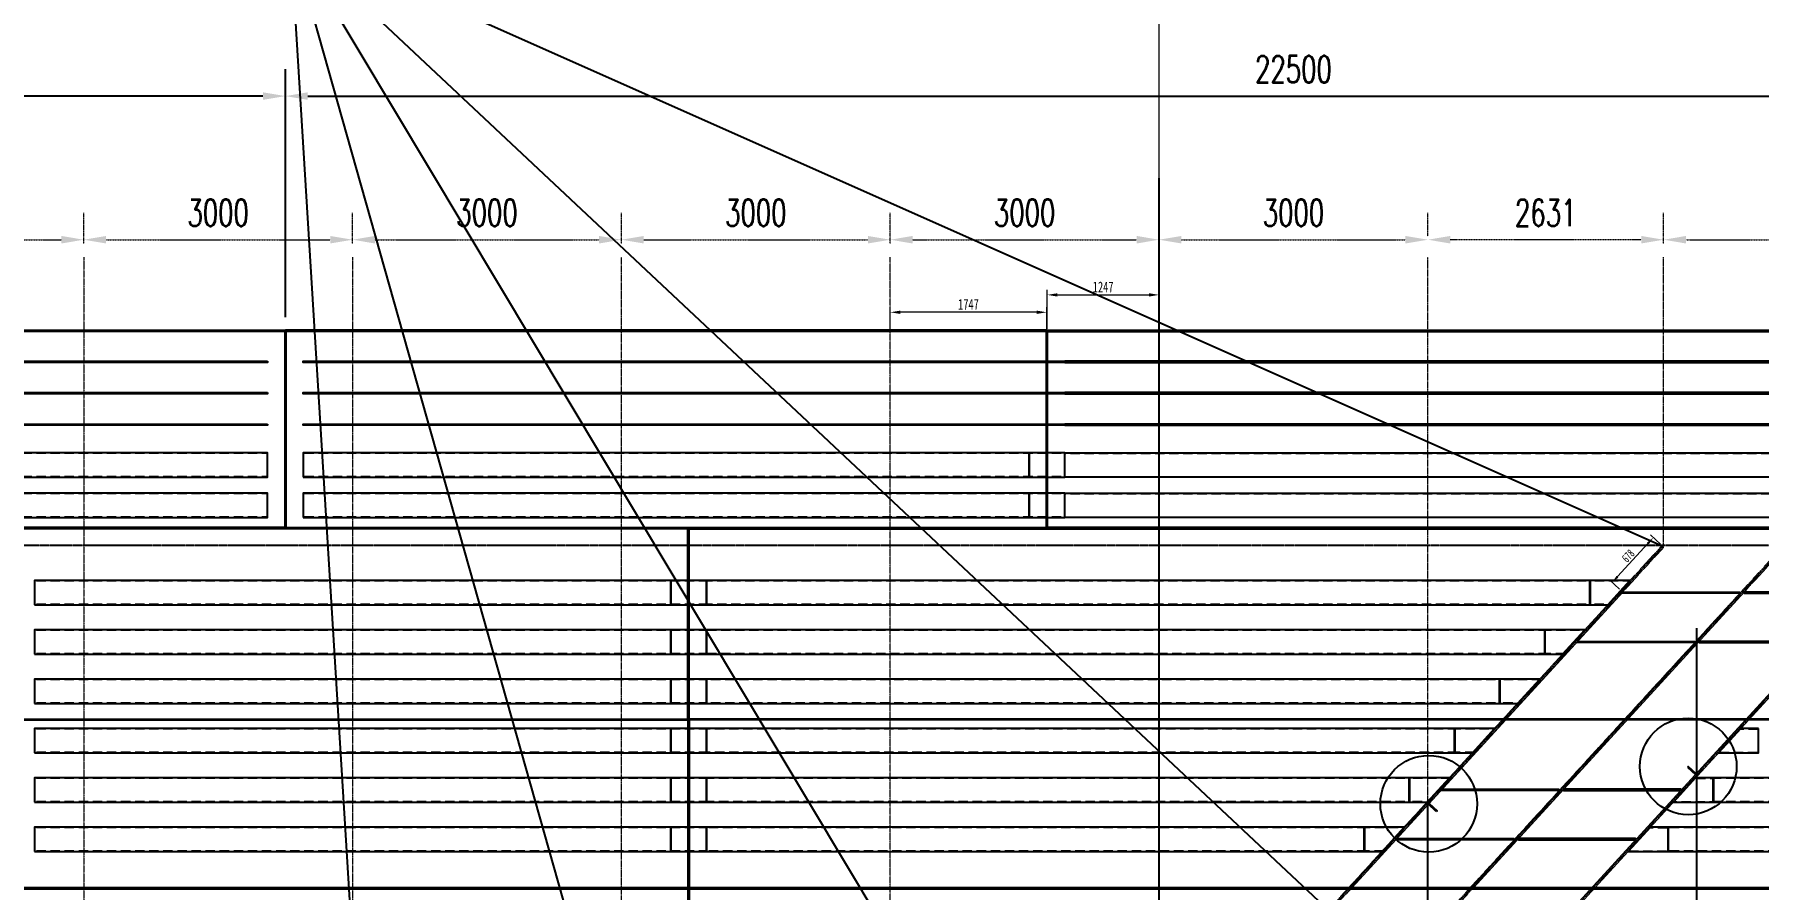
# Model space of a CAD drawing. Extents: x -158665 to 747974, y -1078007 to -307893.
# Drawn here: x 182833 to 202073, y -470974 to -461438 of the extents above; entities that cross this region are included whole.
import ezdxf

# ---------------------------------------------------------------- set-up
doc = ezdxf.new("R2010")
doc.units = 0
doc.header["$LTSCALE"] = 0.02
doc.header["$MEASUREMENT"] = 0
doc.header["$PDMODE"] = 35
doc.header["$PDSIZE"] = 150
for name, pattern in [('CENTER', [2, 1.25, -0.25, 0.25, -0.25]), ('CENTER2', [28.575, 19.05, -3.175, 3.175, -3.175]), ('DASHED', [19.05, 12.7, -6.35]), ('DASHED2', [9.525, 6.35, -3.175]), ('PHANTOM', [63.5, 31.75, -6.35, 6.35, -6.35, 6.35, -6.35])]:
    doc.linetypes.add(name, pattern=pattern)
doc.layers.get('0').update_dxf_attribs({"linetype": 'CONTINUOUS'})
doc.layers.get('Defpoints').update_dxf_attribs({"linetype": 'CONTINUOUS'})
for name, color, linetype in [('1', 1, 'CONTINUOUS'), ('Axis', 1, 'CENTER2'), ('横隔板开孔', 7, 'CONTINUOUS')]:
    doc.layers.add(name, color=color, linetype=linetype)
for name, color, linetype, lineweight in [('1图框轮廓', 7, 'CONTINUOUS', 35), ('3中心线层', 1, 'CENTER', 13), ('4虚线层', 3, 'DASHED', 15), ('标注层', 3, 'CONTINUOUS', 13)]:
    doc.layers.add(name, color=color, linetype=linetype, lineweight=lineweight)
doc.styles.add('HC_GBDIM', font='romans', dxfattribs={"width": 0.667, "bigfont": 'gbcbig'})
doc.styles.add('仿宋', font='仿宋_GB2312_1.ttf', dxfattribs={"width": 0.7})
doc.dimstyles.new('180', dxfattribs={"dimscale": 180, "dimtxt": 2.7, "dimasz": 2.5, "dimexe": 1.25, "dimexo": 0.625, "dimtad": 1, "dimdec": 0, "dimdsep": 46, "dimtxsty": '仿宋', "dimcen": 2.5, "dimclrd": 3, "dimclre": 3, "dimclrt": 4, "dimazin": 0, "dimtfac": 1, "dimtdec": 0, "dimtmove": 0, "dimatfit": 3, "dimfxl": 1.25, "dimlwd": 13, "dimlwe": 13, "dimarcsym": 0})
doc.dimstyles.new('HC_GBDIM-100', dxfattribs={"dimscale": 100, "dimtxt": 3, "dimasz": 2.5, "dimexe": 3, "dimexo": 1.5, "dimgap": 1.5, "dimtad": 1, "dimdec": 0, "dimzin": 0, "dimdsep": 46, "dimtxsty": 'HC_GBDIM', "dimcen": 2.5, "dimclrd": 130, "dimclre": 130, "dimclrt": 3, "dimadec": 0, "dimazin": 0, "dimtfac": 0.714286, "dimtdec": 0, "dimtmove": 0, "dimatfit": 3, "dimfxl": 1, "dimtzin": 0, "dimlwd": -1, "dimlwe": -1, "dimarcsym": 0})
doc.dimstyles.new('标准标注样式-45', dxfattribs={"dimscale": 45, "dimtxt": 2.7, "dimasz": 2.5, "dimexe": 1.25, "dimexo": 0.625, "dimtad": 1, "dimdec": 0, "dimdsep": 46, "dimtxsty": '仿宋', "dimcen": 2.5, "dimclrd": 3, "dimclre": 3, "dimclrt": 4, "dimazin": 0, "dimtfac": 1, "dimtdec": 0, "dimtmove": 0, "dimatfit": 3, "dimfxl": 1.25, "dimlwd": 13, "dimlwe": 13, "dimarcsym": 0})
doc.dimstyles.new('样式-35', dxfattribs={"dimscale": 35, "dimtxt": 2.7, "dimasz": 2.5, "dimexe": 1.25, "dimexo": 0.625, "dimtad": 1, "dimdec": 0, "dimdsep": 46, "dimtxsty": '仿宋', "dimcen": 2.5, "dimclrd": 3, "dimclre": 3, "dimclrt": 4, "dimazin": 0, "dimtfac": 1, "dimtdec": 0, "dimtmove": 0, "dimatfit": 3, "dimfxl": 1.25, "dimlwd": 13, "dimlwe": 13, "dimarcsym": 0})

# ---------------------------------------------------------------- blocks, each defined once
blk = doc.blocks.new('*D96')
at = {"color": 130}
for p, q in [((185633, -464589), (185633, -461825)), ((208133, -464589), (208133, -461825)), ((185883, -462125), (207883, -462125))]:
    blk.add_line(p, q, dxfattribs=at)
for points in [[(185883, -462083), (185883, -462167), (185633, -462125)], [(207883, -462083), (207883, -462167), (208133, -462125)]]:
    blk.add_solid(points, dxfattribs=at)
at = {"layer": 'Defpoints', "color": 0}
for p in [(208133, -462125), (185633, -464739), (208133, -464739)]:
    blk.add_point(p, dxfattribs=at)
at = {"color": 3, "insert": (196883, -461825), "char_height": 300, "attachment_point": 5, "style": 'HC_GBDIM'}
blk.add_mtext('22500', dxfattribs=at)
blk = doc.blocks.new('*D119')
at = {"color": 130}
for p, q in [((172133, -464599), (172133, -461825)), ((185633, -463695), (185633, -461825)), ((185383, -462125), (172383, -462125))]:
    blk.add_line(p, q, dxfattribs=at)
for points in [[(172383, -462083), (172383, -462167), (172133, -462125)], [(185383, -462083), (185383, -462167), (185633, -462125)]]:
    blk.add_solid(points, dxfattribs=at)
at = {"layer": 'Defpoints', "color": 0}
for p in [(172133, -462125), (185633, -463845), (172133, -464749)]:
    blk.add_point(p, dxfattribs=at)
at = {"color": 3, "insert": (178883, -461825), "char_height": 300, "attachment_point": 5, "style": 'HC_GBDIM'}
blk.add_mtext('13500', dxfattribs=at)
blk = doc.blocks.new('*D129')
at = {"layer": '3中心线层', "color": 130, "linetype": 'CENTER'}
for p, q in [((180383, -463773), (180383, -463427)), ((183383, -463773), (183383, -463427)), ((180633, -463727), (183133, -463727))]:
    blk.add_line(p, q, dxfattribs=at)
for points in [[(180633, -463685), (180633, -463769), (180383, -463727)], [(183133, -463685), (183133, -463769), (183383, -463727)]]:
    blk.add_solid(points, dxfattribs=at)
at = {"layer": 'Defpoints', "color": 0, "linetype": 'CENTER'}
for p in [(183383, -463727), (180383, -463923), (183383, -463923)]:
    blk.add_point(p, dxfattribs=at)
at = {"layer": '3中心线层', "color": 3, "linetype": 'CENTER', "insert": (181883, -463427), "char_height": 300, "attachment_point": 5, "style": 'HC_GBDIM'}
blk.add_mtext('3000', dxfattribs=at)
blk = doc.blocks.new('*D130')
at = {"layer": '3中心线层', "color": 130, "linetype": 'CENTER'}
for p, q in [((183383, -463773), (183383, -463427)), ((186383, -463773), (186383, -463427)), ((183633, -463727), (186133, -463727))]:
    blk.add_line(p, q, dxfattribs=at)
for points in [[(183633, -463685), (183633, -463769), (183383, -463727)], [(186133, -463685), (186133, -463769), (186383, -463727)]]:
    blk.add_solid(points, dxfattribs=at)
at = {"layer": 'Defpoints', "color": 0, "linetype": 'CENTER'}
for p in [(186383, -463727), (183383, -463923), (186383, -463923)]:
    blk.add_point(p, dxfattribs=at)
at = {"layer": '3中心线层', "color": 3, "linetype": 'CENTER', "insert": (184883, -463427), "char_height": 300, "attachment_point": 5, "style": 'HC_GBDIM'}
blk.add_mtext('3000', dxfattribs=at)
blk = doc.blocks.new('*D131')
at = {"layer": '3中心线层', "color": 130, "linetype": 'CENTER'}
for p, q in [((186383, -463773), (186383, -463427)), ((189383, -463773), (189383, -463427)), ((186633, -463727), (189133, -463727))]:
    blk.add_line(p, q, dxfattribs=at)
for points in [[(186633, -463685), (186633, -463769), (186383, -463727)], [(189133, -463685), (189133, -463769), (189383, -463727)]]:
    blk.add_solid(points, dxfattribs=at)
at = {"layer": 'Defpoints', "color": 0, "linetype": 'CENTER'}
for p in [(189383, -463727), (186383, -463923), (189383, -463923)]:
    blk.add_point(p, dxfattribs=at)
at = {"layer": '3中心线层', "color": 3, "linetype": 'CENTER', "insert": (187883, -463427), "char_height": 300, "attachment_point": 5, "style": 'HC_GBDIM'}
blk.add_mtext('3000', dxfattribs=at)
blk = doc.blocks.new('*D132')
at = {"layer": '3中心线层', "color": 130, "linetype": 'CENTER'}
for p, q in [((189383, -463773), (189383, -463427)), ((192383, -463773), (192383, -463427)), ((189633, -463727), (192133, -463727))]:
    blk.add_line(p, q, dxfattribs=at)
for points in [[(189633, -463685), (189633, -463769), (189383, -463727)], [(192133, -463685), (192133, -463769), (192383, -463727)]]:
    blk.add_solid(points, dxfattribs=at)
at = {"layer": 'Defpoints', "color": 0, "linetype": 'CENTER'}
for p in [(192383, -463727), (189383, -463923), (192383, -463923)]:
    blk.add_point(p, dxfattribs=at)
at = {"layer": '3中心线层', "color": 3, "linetype": 'CENTER', "insert": (190883, -463427), "char_height": 300, "attachment_point": 5, "style": 'HC_GBDIM'}
blk.add_mtext('3000', dxfattribs=at)
blk = doc.blocks.new('*D133')
at = {"layer": '3中心线层', "color": 130, "linetype": 'CENTER'}
for p, q in [((192383, -463773), (192383, -463427)), ((195383, -463687), (195383, -463427)), ((192633, -463727), (195133, -463727))]:
    blk.add_line(p, q, dxfattribs=at)
for points in [[(192633, -463685), (192633, -463769), (192383, -463727)], [(195133, -463685), (195133, -463769), (195383, -463727)]]:
    blk.add_solid(points, dxfattribs=at)
at = {"layer": 'Defpoints', "color": 0, "linetype": 'CENTER'}
for p in [(195383, -463727), (195383, -463837), (192383, -463923)]:
    blk.add_point(p, dxfattribs=at)
at = {"layer": '3中心线层', "color": 3, "linetype": 'CENTER', "insert": (193883, -463427), "char_height": 300, "attachment_point": 5, "style": 'HC_GBDIM'}
blk.add_mtext('3000', dxfattribs=at)
blk = doc.blocks.new('*D134')
at = {"layer": '3中心线层', "color": 130, "linetype": 'CENTER'}
for p, q in [((195383, -463687), (195383, -463427)), ((198383, -463687), (198383, -463427)), ((195633, -463727), (198133, -463727))]:
    blk.add_line(p, q, dxfattribs=at)
for points in [[(195633, -463685), (195633, -463769), (195383, -463727)], [(198133, -463685), (198133, -463769), (198383, -463727)]]:
    blk.add_solid(points, dxfattribs=at)
at = {"layer": 'Defpoints', "color": 0, "linetype": 'CENTER'}
for p in [(195383, -463837), (198383, -463727), (198383, -463837)]:
    blk.add_point(p, dxfattribs=at)
at = {"layer": '3中心线层', "color": 3, "linetype": 'CENTER', "insert": (196883, -463427), "char_height": 300, "attachment_point": 5, "style": 'HC_GBDIM'}
blk.add_mtext('3000', dxfattribs=at)
blk = doc.blocks.new('*D135')
at = {"layer": '3中心线层', "color": 130, "linetype": 'CENTER'}
for p, q in [((201014, -463773), (201014, -463427)), ((204383, -463773), (204383, -463427)), ((201264, -463727), (204133, -463727))]:
    blk.add_line(p, q, dxfattribs=at)
for points in [[(201264, -463685), (201264, -463769), (201014, -463727)], [(204133, -463685), (204133, -463769), (204383, -463727)]]:
    blk.add_solid(points, dxfattribs=at)
at = {"layer": 'Defpoints', "color": 0, "linetype": 'CENTER'}
for p in [(204383, -463727), (201014, -463923), (204383, -463923)]:
    blk.add_point(p, dxfattribs=at)
at = {"layer": '3中心线层', "color": 3, "linetype": 'CENTER', "insert": (202698, -463427), "char_height": 300, "attachment_point": 5, "style": 'HC_GBDIM'}
blk.add_mtext('3369', dxfattribs=at)
blk = doc.blocks.new('*D114')
at = {"layer": '3中心线层', "color": 130, "linetype": 'CENTER'}
for p, q in [((198383, -463687), (198383, -463427)), ((201014, -463773), (201014, -463427)), ((200764, -463727), (198633, -463727))]:
    blk.add_line(p, q, dxfattribs=at)
for points in [[(198633, -463685), (198633, -463769), (198383, -463727)], [(200764, -463685), (200764, -463769), (201014, -463727)]]:
    blk.add_solid(points, dxfattribs=at)
at = {"layer": 'Defpoints', "color": 0, "linetype": 'CENTER'}
for p in [(198383, -463727), (198383, -463837), (201014, -463923)]:
    blk.add_point(p, dxfattribs=at)
at = {"layer": '3中心线层', "color": 3, "linetype": 'CENTER', "insert": (199698, -463427), "char_height": 300, "attachment_point": 5, "style": 'HC_GBDIM'}
blk.add_mtext('2631', dxfattribs=at)
blk = doc.blocks.new('*D115')
at = {"layer": 'Defpoints', "color": 0}
for p in [(195383, -464342), (195383, -464468), (194136, -464749)]:
    blk.add_point(p, dxfattribs=at)
at = {"layer": '标注层', "color": 3, "lineweight": 13}
for p, q in [((194136, -464721), (194136, -464286)), ((195383, -464439), (195383, -464286))]:
    blk.add_line(p, q, dxfattribs=at)
at = {"layer": '标注层', "color": 3, "linetype": 'ByBlock', "lineweight": 13}
blk.add_line((194249, -464342), (195270, -464342), dxfattribs=at)
at = {"layer": '标注层', "color": 3}
for points in [[(194249, -464324), (194249, -464361), (194136, -464342)], [(195270, -464324), (195270, -464361), (195383, -464342)]]:
    blk.add_solid(points, dxfattribs=at)
at = {"layer": '标注层', "color": 4, "insert": (194759, -464254), "char_height": 121.5, "attachment_point": 5, "style": '仿宋'}
blk.add_mtext('1247', dxfattribs=at)
blk = doc.blocks.new('*D116')
at = {"layer": 'Defpoints', "color": 0}
for p in [(192383, -464536), (192383, -464772), (194130, -464772)]:
    blk.add_point(p, dxfattribs=at)
at = {"layer": '标注层', "color": 3, "lineweight": 13}
for p, q in [((192383, -464744), (192383, -464480)), ((194130, -464744), (194130, -464480))]:
    blk.add_line(p, q, dxfattribs=at)
at = {"layer": '标注层', "color": 3, "linetype": 'ByBlock', "lineweight": 13}
blk.add_line((194018, -464536), (192495, -464536), dxfattribs=at)
at = {"layer": '标注层', "color": 3}
for points in [[(192495, -464518), (192495, -464555), (192383, -464536)], [(194018, -464518), (194018, -464555), (194130, -464536)]]:
    blk.add_solid(points, dxfattribs=at)
at = {"layer": '标注层', "color": 4, "insert": (193256, -464448), "char_height": 121.5, "attachment_point": 5, "style": '仿宋'}
blk.add_mtext('1747', dxfattribs=at)
blk = doc.blocks.new('*D178')
at = {"color": 3, "linetype": 'ByBlock', "lineweight": 13, "ltscale": 3}
blk.add_line((200499, -467485), (200839, -467114), dxfattribs=at)
at = {"color": 3, "lineweight": 13, "ltscale": 3}
for p, q in [((200980, -467124), (200866, -467020)), ((200522, -467624), (200408, -467520))]:
    blk.add_line(p, q, dxfattribs=at)
at = {"color": 3, "ltscale": 3}
for points in [[(200829, -467104), (200850, -467124), (200898, -467049)], [(200489, -467475), (200510, -467495), (200440, -467549)]]:
    blk.add_solid(points, dxfattribs=at)
at = {"layer": 'Defpoints', "color": 0, "ltscale": 3}
for p in [(200898, -467049), (200996, -467139), (200538, -467639)]:
    blk.add_point(p, dxfattribs=at)
at = {"color": 4, "ltscale": 3, "insert": (200618, -467253), "char_height": 94.5, "attachment_point": 5, "rotation": 47.5, "style": '仿宋'}
blk.add_mtext('678', dxfattribs=at)
blk = doc.blocks.new('*D598')
at = {"color": 3, "lineweight": 13, "ltscale": 3}
for p, q in [((134876, -489673), (134876, -449390)), ((195383, -499878), (195383, -449390))]:
    blk.add_line(p, q, dxfattribs=at)
at = {"color": 3, "linetype": 'ByBlock', "lineweight": 13, "ltscale": 3}
blk.add_line((194933, -449615), (135326, -449615), dxfattribs=at)
at = {"color": 3, "ltscale": 3}
for points in [[(135326, -449540), (135326, -449690), (134876, -449615)], [(194933, -449540), (194933, -449690), (195383, -449615)]]:
    blk.add_solid(points, dxfattribs=at)
at = {"layer": 'Defpoints', "color": 0, "ltscale": 3}
for p in [(134876, -449615), (134876, -489785), (195383, -499991)]:
    blk.add_point(p, dxfattribs=at)
at = {"color": 4, "ltscale": 3, "insert": (165129, -449259), "char_height": 486, "attachment_point": 5, "style": '仿宋'}
blk.add_mtext('60507', dxfattribs=at)

msp = doc.modelspace()

# ---------------------------------------------------------------- linework, layer by layer
at = {"color": 7, "linetype": 'PHANTOM', "ltscale": 10}
for p, q in [((241222, -467138.8), (151421.2, -467138.8)), ((239013.6, -470963.8), (147916.9, -470963.8))]:
    msp.add_line(p, q, dxfattribs=at)
at = {"color": 7, "ltscale": 3}
for p, q in [((201382.8, -494987.6), (201382.8, -468059.1)), ((201382.8, -469696.1), (201373.2, -469687.3)), ((198382.8, -498197), (198382.8, -469985.6)), ((198382.8, -470009.7), (198392.4, -470018.4))]:
    msp.add_line(p, q, dxfattribs=at)
at = {"color": 200, "ltscale": 10}
for p, q in [((239013.6, -470955.8), (147916.9, -470955.8)), ((239013.6, -470971.8), (147916.9, -470971.8))]:
    msp.add_line(p, q, dxfattribs=at)
for points in [[(194333.1, -465094.8), (193933.1, -465094.8), (193933.1, -465082.8), (194333.1, -465082.8)], [(194333.1, -465444.8), (193933.1, -465444.8), (193933.1, -465432.8), (194333.1, -465432.8)], [(194333.1, -465794.8), (193933.1, -465794.8), (193933.1, -465782.8), (194333.1, -465782.8)]]:
    msp.add_lwpolyline(points, close=True)
at = {"color": 2}
for points in [[(172333.1, -466373.8), (185433.1, -466373.8), (185433.1, -466103.8), (172333.1, -466103.8)], [(185833.1, -466373.8), (193933.1, -466373.8), (193933.1, -466103.8), (185833.1, -466103.8)], [(193933.1, -466373.8), (194333.1, -466373.8), (194333.1, -466103.8), (193933.1, -466103.8)], [(207933.1, -466373.8), (194333.1, -466373.8), (194333.1, -466103.8), (207933.1, -466103.8)], [(172333.1, -466823.8), (185433.1, -466823.8), (185433.1, -466553.8), (172333.1, -466553.8)], [(185833.1, -466823.8), (193933.1, -466823.8), (193933.1, -466553.8), (185833.1, -466553.8)], [(193933.1, -466823.8), (194333.1, -466823.8), (194333.1, -466553.8), (193933.1, -466553.8)], [(207933.1, -466823.8), (194333.1, -466823.8), (194333.1, -466553.8), (207933.1, -466553.8)], [(182833.1, -467798.8), (189932.7, -467798.8), (189932.7, -467528.8), (182833.1, -467528.8)], [(189932.7, -467798.8), (190332.7, -467798.8), (190332.7, -467528.8), (189932.7, -467528.8)], [(190332.7, -467798.8), (200191.9, -467798.8), (200191.9, -467528.8), (190332.7, -467528.8)], [(200193.9, -467798.8), (200391.1, -467798.8), (200638.5, -467528.8), (200193.9, -467528.8)], [(182833.1, -468348.8), (189932.7, -468348.8), (189932.7, -468078.8), (182833.1, -468078.8)], [(189932.7, -468348.8), (190332.7, -468348.8), (190332.7, -468078.8), (189932.7, -468078.8)], [(190332.7, -468348.8), (199687.9, -468348.8), (199687.9, -468078.8), (190332.7, -468078.8)], [(199689.9, -468348.8), (199887.1, -468348.8), (200134.5, -468078.8), (199689.9, -468078.8)], [(182833.1, -468898.8), (189932.7, -468898.8), (189932.7, -468628.8), (182833.1, -468628.8)], [(189932.7, -468898.8), (190332.7, -468898.8), (190332.7, -468628.8), (189932.7, -468628.8)], [(190332.7, -468898.8), (199183.9, -468898.8), (199183.9, -468628.8), (190332.7, -468628.8)], [(199185.9, -468898.8), (199383.1, -468898.8), (199630.5, -468628.8), (199185.9, -468628.8)], [(182833.1, -469448.8), (189932.7, -469448.8), (189932.7, -469178.8), (182833.1, -469178.8)], [(189932.7, -469448.8), (190332.7, -469448.8), (190332.7, -469178.8), (189932.7, -469178.8)], [(190332.7, -469448.8), (198679.9, -469448.8), (198679.9, -469178.8), (190332.7, -469178.8)], [(198681.9, -469448.8), (198879.2, -469448.8), (199126.5, -469178.8), (198681.9, -469178.8)], [(202071.8, -469178.8), (201874.5, -469178.8), (201627.1, -469448.8), (202071.8, -469448.8)], [(182833.1, -469998.8), (189932.7, -469998.8), (189932.7, -469728.8), (182833.1, -469728.8)], [(189932.7, -469998.8), (190332.7, -469998.8), (190332.7, -469728.8), (189932.7, -469728.8)], [(190332.7, -469998.8), (198175.9, -469998.8), (198175.9, -469728.8), (190332.7, -469728.8)], [(198177.9, -469998.8), (198375.2, -469998.8), (198622.5, -469728.8), (198177.9, -469728.8)], [(201567.8, -469728.8), (201370.5, -469728.8), (201123.1, -469998.8), (201567.8, -469998.8)], [(201569.8, -469998.8), (204933.1, -469998.8), (204933.1, -469728.8), (201569.8, -469728.8)], [(182833.1, -470548.8), (189932.7, -470548.8), (189932.7, -470278.8), (182833.1, -470278.8)], [(189932.7, -470548.8), (190332.7, -470548.8), (190332.7, -470278.8), (189932.7, -470278.8)], [(190332.7, -470548.8), (197671.9, -470548.8), (197671.9, -470278.8), (190332.7, -470278.8)], [(197673.9, -470548.8), (197871.2, -470548.8), (198118.6, -470278.8), (197673.9, -470278.8)], [(201063.8, -470278.8), (200866.5, -470278.8), (200619.2, -470548.8), (201063.8, -470548.8)], [(201065.8, -470548.8), (204933.1, -470548.8), (204933.1, -470278.8), (201065.8, -470278.8)]]:
    msp.add_lwpolyline(points, close=True, dxfattribs=at)
at = {"color": 1, "ltscale": 3}
for points in [[(201280.7, -469610.7), (201369.2, -469691.7), (201377.3, -469682.9), (201288.8, -469601.8)], [(198476.8, -470103.9), (198388.4, -470022.9), (198396.5, -470014), (198484.9, -470095.1)]]:
    msp.add_lwpolyline(points, close=True, dxfattribs=at)
at = {"color": 7, "ltscale": 3}
for centre in [(201288.8, -469601.8), (198392.4, -470018.4)]:
    msp.add_circle(centre, 539.3, dxfattribs=at)
at = {"layer": '1', "color": 4}
for points in [[(172133.1, -464748.8), (172133.1, -464738.8), (185633.1, -464738.8), (185633.1, -464748.8)], [(185633.1, -464748.8), (185633.1, -464738.8), (194133.1, -464738.8), (194133.1, -464748.8)], [(208133.1, -464748.8), (208133.1, -464738.8), (194133.1, -464738.8), (194133.1, -464748.8)], [(185433.1, -465082.8), (185433.1, -465094.8), (172333.1, -465094.8), (172333.1, -465082.8)], [(193933.1, -465082.8), (193933.1, -465094.8), (185833.1, -465094.8), (185833.1, -465082.8)], [(194333.1, -465082.8), (194333.1, -465094.8), (207933.1, -465094.8), (207933.1, -465082.8)], [(185433.1, -465432.8), (185433.1, -465444.8), (172333.1, -465444.8), (172333.1, -465432.8)], [(193933.1, -465432.8), (193933.1, -465444.8), (185833.1, -465444.8), (185833.1, -465432.8)], [(194333.1, -465432.8), (194333.1, -465444.8), (207933.1, -465444.8), (207933.1, -465432.8)], [(185433.1, -465782.8), (185433.1, -465794.8), (172333.1, -465794.8), (172333.1, -465782.8)], [(193933.1, -465782.8), (193933.1, -465794.8), (185833.1, -465794.8), (185833.1, -465782.8)], [(194333.1, -465782.8), (194333.1, -465794.8), (207933.1, -465794.8), (207933.1, -465782.8)], [(201864.7, -467656.8), (201864.7, -467670.8), (200556.5, -467670.8), (200556.5, -467656.8)], [(201912.8, -467656.8), (201912.8, -467670.8), (203221.1, -467670.8), (203221.1, -467656.8)], [(201360.7, -468206.8), (201360.7, -468220.8), (200052.5, -468220.8), (200052.5, -468206.8)], [(201408.8, -468206.8), (201408.8, -468220.8), (202717.1, -468220.8), (202717.1, -468206.8)], [(199848.8, -469856.8), (199848.8, -469870.8), (198540.5, -469870.8), (198540.5, -469856.8)], [(199896.9, -469856.8), (199896.9, -469870.8), (201205.1, -469870.8), (201205.1, -469856.8)], [(199344.8, -470406.8), (199344.8, -470420.8), (198036.6, -470420.8), (198036.6, -470406.8)], [(199392.9, -470406.8), (199392.9, -470420.8), (200701.1, -470420.8), (200701.1, -470406.8)]]:
    msp.add_lwpolyline(points, close=True, dxfattribs=at)
at = {"layer": '1图框轮廓', "color": 1}
for points in [[(172136.1, -464738.8), (185630.1, -464738.8), (185630.1, -466940.8), (172136.1, -466940.8)], [(185636.1, -466940.8), (194130.1, -466940.8), (194130.1, -464738.8), (185636.1, -464738.8)], [(190129.7, -466946.8), (182636.1, -466946.8), (182636.1, -469078.8), (190129.7, -469078.8)], [(190129.7, -471210.8), (182636.1, -471210.8), (182636.1, -469078.8), (190129.7, -469078.8)]]:
    msp.add_lwpolyline(points, close=True, dxfattribs=at)
at = {"layer": '1图框轮廓', "color": 207}
for points in [[(194136.1, -464738.8), (208130.1, -464738.8), (208130.1, -466940.8), (194136.1, -466940.8)], [(205130.1, -469078.8), (190135.7, -469078.8), (190135.7, -466946.8), (205130.1, -466946.8)], [(205130.1, -469078.8), (190135.7, -469078.8), (190135.7, -471210.8), (205130.1, -471210.8)]]:
    msp.add_lwpolyline(points, close=True, dxfattribs=at)
at = {"layer": '3中心线层', "color": 8, "linetype": 'CENTER', "ltscale": 10}
for points in [[(195382.8, -473283.6), (195382.8, -463837.3)], [(183382.8, -463923.3), (183382.8, -485685.6)], [(186382.8, -463923.3), (186382.8, -485685.6)], [(189382.8, -479831.4), (189382.8, -463923.3)], [(192382.8, -476557.5), (192382.8, -463923.3)], [(198382.8, -470009.7), (198382.8, -463923.3)], [(201013.5, -467138.8), (201013.5, -463923.3)], [(201382.8, -469696.1), (201382.8, -485685.6)]]:
    msp.add_lwpolyline(points, dxfattribs=at)
for points in [[(200995.9, -467138.8), (187037.9, -482371.2), (187057.1, -482388.8), (201015, -467156.3)], [(202352.2, -467138.8), (188394.3, -482371.2), (188413.4, -482388.8), (202371.4, -467156.3)]]:
    msp.add_lwpolyline(points, close=True, dxfattribs=at)
at = {"layer": '3中心线层', "color": 1, "linetype": 'CENTER', "ltscale": 10}
for points in [[(187039.5, -482388.8), (201013.5, -467138.8)], [(188395.8, -482388.8), (202369.9, -467138.8)], [(189752.1, -482388.8), (203726.2, -467138.8)]]:
    msp.add_lwpolyline(points, dxfattribs=at)
at = {"layer": '3中心线层', "color": 181, "linetype": 'ByBlock', "ltscale": 10}
msp.add_lwpolyline([(189750.6, -482371.2), (203708.6, -467138.8), (203727.7, -467156.3), (189769.8, -482388.8)], close=True, dxfattribs=at)
at = {"layer": '3中心线层', "color": 7, "linetype": 'ByBlock', "ltscale": 10}
for points in [[(197538.1, -470950.8), (197518.9, -470933.2), (200537.7, -467638.8), (200556.9, -467656.3), (197538.1, -470950.8)], [(198894.4, -470950.8), (198875.3, -470933.2), (201894.1, -467638.8), (201913.2, -467656.3), (198894.4, -470950.8)], [(200250.8, -470950.8), (200231.6, -470933.2), (203250.4, -467638.8), (203269.6, -467656.3), (200250.8, -470950.8)]]:
    msp.add_lwpolyline(points, dxfattribs=at)
at = {"layer": '4虚线层', "color": 4, "linetype": 'DASHED2', "ltscale": 20}
for p, q in [((185433.1, -466109.9), (172333.1, -466109.9)), ((193933.1, -466109.9), (185833.1, -466109.9)), ((194333.1, -466109.9), (193933.1, -466109.9)), ((194333.1, -466109.9), (207933.1, -466109.9)), ((185433.1, -466367.6), (172333.1, -466367.6)), ((193933.1, -466367.6), (185833.1, -466367.6)), ((194333.1, -466367.6), (193933.1, -466367.6)), ((194333.1, -466367.6), (207933.1, -466367.6)), ((185433.1, -466559.9), (172333.1, -466559.9)), ((193933.1, -466559.9), (185833.1, -466559.9)), ((194333.1, -466559.9), (193933.1, -466559.9)), ((194333.1, -466559.9), (207933.1, -466559.9)), ((185433.1, -466817.6), (172333.1, -466817.6)), ((193933.1, -466817.6), (185833.1, -466817.6)), ((194333.1, -466817.6), (193933.1, -466817.6)), ((194333.1, -466817.6), (207933.1, -466817.6)), ((189932.7, -467534.9), (182833.1, -467534.9)), ((190332.7, -467534.9), (189932.7, -467534.9)), ((200191.9, -467534.9), (190332.7, -467534.9)), ((200632.8, -467534.9), (200193.9, -467534.9)), ((189932.7, -467792.6), (182833.1, -467792.6)), ((190332.7, -467792.6), (189932.7, -467792.6)), ((200191.9, -467792.6), (190332.7, -467792.6)), ((200396.7, -467792.6), (200193.9, -467792.6)), ((189932.7, -468084.9), (182833.1, -468084.9)), ((190332.7, -468084.9), (189932.7, -468084.9)), ((199687.9, -468084.9), (190332.7, -468084.9)), ((200128.9, -468084.9), (199689.9, -468084.9)), ((189932.7, -468342.6), (182833.1, -468342.6)), ((190332.7, -468342.6), (189932.7, -468342.6)), ((199687.9, -468342.6), (190332.7, -468342.6)), ((199892.8, -468342.6), (199689.9, -468342.6)), ((189932.7, -468634.9), (182833.1, -468634.9)), ((190332.7, -468634.9), (189932.7, -468634.9)), ((199183.9, -468634.9), (190332.7, -468634.9)), ((199624.9, -468634.9), (199185.9, -468634.9)), ((189932.7, -468892.6), (182833.1, -468892.6)), ((190332.7, -468892.6), (189932.7, -468892.6)), ((199183.9, -468892.6), (190332.7, -468892.6)), ((199388.8, -468892.6), (199185.9, -468892.6)), ((189932.7, -469184.9), (182833.1, -469184.9)), ((190332.7, -469184.9), (189932.7, -469184.9)), ((198679.9, -469184.9), (190332.7, -469184.9)), ((199120.9, -469184.9), (198681.9, -469184.9)), ((201868.9, -469184.9), (202071.8, -469184.9)), ((189932.7, -469442.6), (182833.1, -469442.6)), ((190332.7, -469442.6), (189932.7, -469442.6)), ((198679.9, -469442.6), (190332.7, -469442.6)), ((198884.8, -469442.6), (198681.9, -469442.6)), ((201632.8, -469442.6), (202071.8, -469442.6)), ((189932.7, -469734.9), (182833.1, -469734.9)), ((190332.7, -469734.9), (189932.7, -469734.9)), ((198175.9, -469734.9), (190332.7, -469734.9)), ((198616.9, -469734.9), (198177.9, -469734.9)), ((201364.9, -469734.9), (201567.8, -469734.9)), ((204933.1, -469734.9), (201569.8, -469734.9)), ((189932.7, -469992.6), (182833.1, -469992.6)), ((190332.7, -469992.6), (189932.7, -469992.6)), ((198175.9, -469992.6), (190332.7, -469992.6)), ((198380.8, -469992.6), (198177.9, -469992.6)), ((201128.8, -469992.6), (201567.8, -469992.6)), ((204933.1, -469992.6), (201569.8, -469992.6)), ((189932.7, -470284.9), (182833.1, -470284.9)), ((190332.7, -470284.9), (189932.7, -470284.9)), ((197671.9, -470284.9), (190332.7, -470284.9)), ((198112.9, -470284.9), (197673.9, -470284.9)), ((200860.9, -470284.9), (201063.8, -470284.9)), ((204933.1, -470284.9), (201065.8, -470284.9)), ((189932.7, -470542.6), (182833.1, -470542.6)), ((190332.7, -470542.6), (189932.7, -470542.6)), ((197671.9, -470542.6), (190332.7, -470542.6)), ((197876.8, -470542.6), (197673.9, -470542.6)), ((200624.8, -470542.6), (201063.8, -470542.6)), ((204933.1, -470542.6), (201065.8, -470542.6))]:
    msp.add_line(p, q, dxfattribs=at)
at = {"layer": 'Axis'}
msp.add_line((195382.8, -488317.5), (195382.8, -463041.7), dxfattribs=at)
at = {"layer": '横隔板开孔', "color": 1, "ltscale": 3}
for points in [[(187047.5, -482380), (185689.5, -460341.9), (190773.5, -478313.8)], [(194209.8, -474563.8), (185689.5, -460341.9), (197279.5, -471213.8)], [(201005.5, -467147.6), (185689.5, -460341.9)]]:
    msp.add_lwpolyline(points, dxfattribs=at)

# ---------------------------------------------------------------- dimensions: what is measured, and where the dimension line sits
at = {"color": 8, "ltscale": 3}
dim = msp.add_linear_dim(base=(134875.9, -449614.9), p1=(195382.8, -499990.8), p2=(134875.9, -489785.1), dimstyle='180', dxfattribs=at)
dim.commit()
dim.dimension.update_dxf_attribs({"geometry": '*D598', "text_midpoint": (165129.3, -449259.4)})
for base, p1, p2, picture, middle in [((172133.1, -462124.8), (185633.1, -463845.3), (172133.1, -464748.8), '*D119', (178883.1, -461824.8)), ((208133.1, -462124.8), (185633.1, -464738.8), (208133.1, -464738.8), '*D96', (196883.1, -461824.8))]:
    dim = msp.add_linear_dim(base=base, p1=p1, p2=p2, dimstyle='HC_GBDIM-100')
    dim.commit()
    dim.dimension.update_dxf_attribs({"geometry": picture, "text_midpoint": middle})
at = {"color": 7, "ltscale": 3}
dim = msp.add_aligned_dim(p1=(200537.7, -467638.8), p2=(200995.9, -467138.8), distance=132.2, dimstyle='样式-35', dxfattribs=at)
dim.commit()
dim.dimension.update_dxf_attribs({"geometry": '*D178', "text_midpoint": (200618.4, -467252.7)})
at = {"layer": '3中心线层', "color": 1, "linetype": 'CENTER'}
for base, p1, p2, picture, middle in [((183382.8, -463727.1), (180382.8, -463923.3), (183382.8, -463923.3), '*D129', (181882.8, -463427.1)), ((186382.8, -463727.1), (183382.8, -463923.3), (186382.8, -463923.3), '*D130', (184882.8, -463427.1)), ((189382.8, -463727.1), (186382.8, -463923.3), (189382.8, -463923.3), '*D131', (187882.8, -463427.1)), ((192382.8, -463727.1), (189382.8, -463923.3), (192382.8, -463923.3), '*D132', (190882.8, -463427.1)), ((195382.8, -463727.1), (192382.8, -463923.3), (195382.8, -463837.3), '*D133', (193882.8, -463427.1)), ((198382.8, -463727.1), (195382.8, -463837.3), (198382.8, -463837.3), '*D134', (196882.8, -463427.1)), ((204382.8, -463727.1), (201013.5, -463923.3), (204382.8, -463923.3), '*D135', (202698.2, -463427.1))]:
    dim = msp.add_linear_dim(base=base, p1=p1, p2=p2, dimstyle='HC_GBDIM-100', override={"dimzin": 8, "dimtmove": 1}, dxfattribs=at)
    dim.commit()
    dim.dimension.update_dxf_attribs({"geometry": picture, "text_midpoint": middle})
dim = msp.add_linear_dim(base=(198382.8, -463727.1), p1=(201013.5, -463923.3), p2=(198382.8, -463837.3), angle=180, dimstyle='HC_GBDIM-100', override={"dimzin": 8, "dimtmove": 1}, dxfattribs=at)
dim.commit()
dim.dimension.update_dxf_attribs({"geometry": '*D114', "text_midpoint": (199698.2, -463427.1)})
at = {"layer": '标注层'}
for base, p1, p2, picture, middle in [((195382.8, -464342.5), (194136.1, -464748.8), (195382.8, -464467.6), '*D115', (194759.4, -464253.6)), ((192382.8, -464536.5), (194130.1, -464772.5), (192382.8, -464772.5), '*D116', (193256.4, -464447.6))]:
    dim = msp.add_linear_dim(base=base, p1=p1, p2=p2, dimstyle='标准标注样式-45', dxfattribs=at)
    dim.commit()
    dim.dimension.update_dxf_attribs({"geometry": picture, "text_midpoint": middle})

doc.saveas('drawing.dxf')
